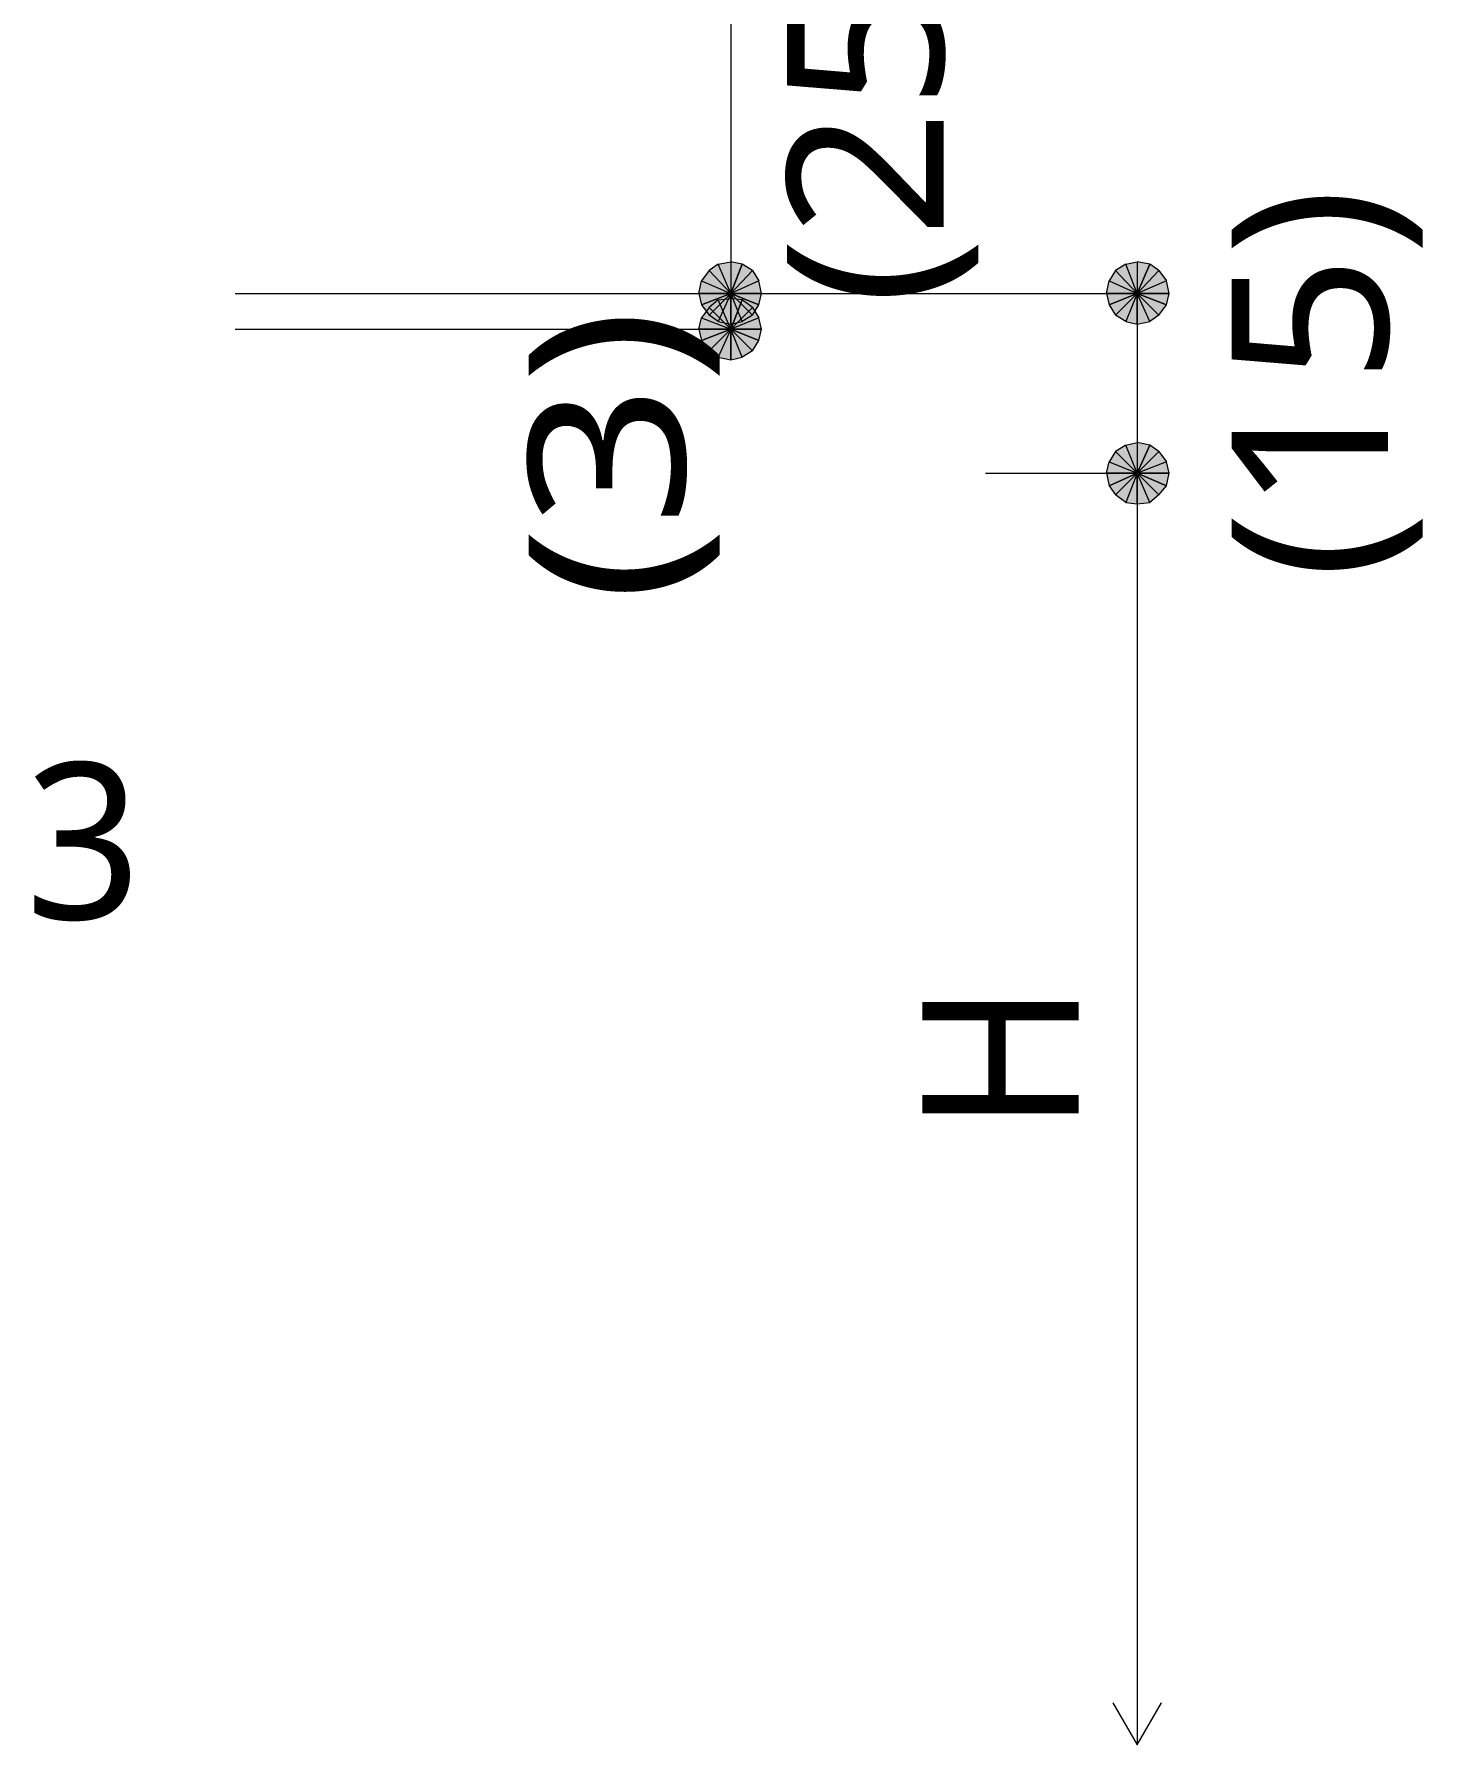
# Model space of a CAD drawing. Header units: millimetres. Extents: x 0 to 420, y 0 to 297.
# Drawn here: x 173.89 to 196.96, y 172.78 to 201.2 of the extents above; entities that cross this region are included whole.
import ezdxf
from ezdxf.enums import TextEntityAlignment as Align

# ---------------------------------------------------------------- set-up
doc = ezdxf.new("R2010")
doc.units = ezdxf.units.MM
doc.styles.add('kst32b', font='NotoSansJP-Variable.ttf')

msp = doc.modelspace()

# ---------------------------------------------------------------- hatches: boundary and pattern name
h = msp.add_hatch(color=7)
h.paths.add_polyline_path([(185.103, 197.273), (184.976, 197.104), (185.462, 196.892), (185.103, 197.273)])
h.paths.add_polyline_path([(184.976, 197.104), (185.462, 196.892), (184.933, 196.892), (184.976, 197.104)])
h.paths.add_polyline_path([(185.462, 196.892), (184.933, 196.892), (184.976, 196.702), (185.462, 196.892)])
h = msp.add_hatch(color=7)
h.paths.add_polyline_path([(185.653, 197.379), (185.462, 197.421), (185.462, 196.892), (185.653, 197.379)])
h.paths.add_polyline_path([(185.462, 197.421), (185.462, 196.892), (185.251, 197.379), (185.462, 197.421)])
h.paths.add_polyline_path([(185.462, 196.892), (185.251, 197.379), (185.103, 197.273), (185.462, 196.892)])
h = msp.add_hatch(color=7)
h.paths.add_polyline_path([(185.97, 196.892), (185.928, 197.104), (185.462, 196.892), (185.97, 196.892)])
h.paths.add_polyline_path([(185.928, 197.104), (185.462, 196.892), (185.822, 197.273), (185.928, 197.104)])
h.paths.add_polyline_path([(185.462, 196.892), (185.822, 197.273), (185.653, 197.379), (185.462, 196.892)])
h = msp.add_hatch(color=7)
h.paths.add_polyline_path([(191.855, 197.273), (191.749, 197.104), (192.214, 196.892), (191.855, 197.273)])
h.paths.add_polyline_path([(191.749, 197.104), (192.214, 196.892), (191.707, 196.892), (191.749, 197.104)])
h.paths.add_polyline_path([(192.214, 196.892), (191.707, 196.892), (191.749, 196.702), (192.214, 196.892)])
h = msp.add_hatch(color=7)
h.paths.add_polyline_path([(192.426, 197.379), (192.214, 197.421), (192.214, 196.892), (192.426, 197.379)])
h.paths.add_polyline_path([(192.214, 197.421), (192.214, 196.892), (192.024, 197.379), (192.214, 197.421)])
h.paths.add_polyline_path([(192.214, 196.892), (192.024, 197.379), (191.855, 197.273), (192.214, 196.892)])
h = msp.add_hatch(color=7)
h.paths.add_polyline_path([(192.744, 196.892), (192.701, 197.104), (192.214, 196.892), (192.744, 196.892)])
h.paths.add_polyline_path([(192.701, 197.104), (192.214, 196.892), (192.574, 197.273), (192.701, 197.104)])
h.paths.add_polyline_path([(192.214, 196.892), (192.574, 197.273), (192.426, 197.379), (192.214, 196.892)])
h = msp.add_hatch(color=7)
h.paths.add_polyline_path([(185.103, 196.659), (184.976, 196.49), (185.462, 196.3), (185.103, 196.659)])
h.paths.add_polyline_path([(184.976, 196.49), (185.462, 196.3), (184.933, 196.3), (184.976, 196.49)])
h.paths.add_polyline_path([(185.462, 196.3), (184.933, 196.3), (184.976, 196.109), (185.462, 196.3)])
h = msp.add_hatch(color=7)
h.paths.add_polyline_path([(184.976, 196.702), (185.103, 196.532), (185.462, 196.892), (184.976, 196.702)])
h.paths.add_polyline_path([(185.103, 196.532), (185.462, 196.892), (185.251, 196.427), (185.103, 196.532)])
h.paths.add_polyline_path([(185.462, 196.892), (185.251, 196.427), (185.462, 196.384), (185.462, 196.892)])
h = msp.add_hatch(color=7)
h.paths.add_polyline_path([(185.653, 196.787), (185.462, 196.808), (185.462, 196.3), (185.653, 196.787)])
h.paths.add_polyline_path([(185.462, 196.808), (185.462, 196.3), (185.251, 196.787), (185.462, 196.808)])
h.paths.add_polyline_path([(185.462, 196.3), (185.251, 196.787), (185.103, 196.659), (185.462, 196.3)])
h = msp.add_hatch(color=7)
h.paths.add_polyline_path([(185.462, 196.384), (185.653, 196.427), (185.462, 196.892), (185.462, 196.384)])
h.paths.add_polyline_path([(185.653, 196.427), (185.462, 196.892), (185.822, 196.532), (185.653, 196.427)])
h.paths.add_polyline_path([(185.462, 196.892), (185.822, 196.532), (185.928, 196.702), (185.462, 196.892)])
for points in [[(185.928, 196.702), (185.97, 196.892), (185.462, 196.892), (185.928, 196.702)], [(192.701, 196.702), (192.744, 196.892), (192.214, 196.892), (192.701, 196.702)], [(185.928, 196.109), (185.97, 196.3), (185.462, 196.3), (185.928, 196.109)], [(192.701, 193.696), (192.744, 193.908), (192.214, 193.908), (192.701, 193.696)]]:
    msp.add_hatch(color=7).paths.add_polyline_path(points)
h = msp.add_hatch(color=7)
h.paths.add_polyline_path([(185.97, 196.3), (185.928, 196.49), (185.462, 196.3), (185.97, 196.3)])
h.paths.add_polyline_path([(185.928, 196.49), (185.462, 196.3), (185.822, 196.659), (185.928, 196.49)])
h.paths.add_polyline_path([(185.462, 196.3), (185.822, 196.659), (185.653, 196.787), (185.462, 196.3)])
h = msp.add_hatch(color=7)
h.paths.add_polyline_path([(191.749, 196.702), (191.855, 196.532), (192.214, 196.892), (191.749, 196.702)])
h.paths.add_polyline_path([(191.855, 196.532), (192.214, 196.892), (192.024, 196.427), (191.855, 196.532)])
h.paths.add_polyline_path([(192.214, 196.892), (192.024, 196.427), (192.214, 196.384), (192.214, 196.892)])
h = msp.add_hatch(color=7)
h.paths.add_polyline_path([(192.214, 196.384), (192.426, 196.427), (192.214, 196.892), (192.214, 196.384)])
h.paths.add_polyline_path([(192.426, 196.427), (192.214, 196.892), (192.574, 196.532), (192.426, 196.427)])
h.paths.add_polyline_path([(192.214, 196.892), (192.574, 196.532), (192.701, 196.702), (192.214, 196.892)])
h = msp.add_hatch(color=7)
h.paths.add_polyline_path([(184.976, 196.109), (185.103, 195.94), (185.462, 196.3), (184.976, 196.109)])
h.paths.add_polyline_path([(185.103, 195.94), (185.462, 196.3), (185.251, 195.834), (185.103, 195.94)])
h.paths.add_polyline_path([(185.462, 196.3), (185.251, 195.834), (185.462, 195.792), (185.462, 196.3)])
h = msp.add_hatch(color=7)
h.paths.add_polyline_path([(185.462, 195.792), (185.653, 195.834), (185.462, 196.3), (185.462, 195.792)])
h.paths.add_polyline_path([(185.653, 195.834), (185.462, 196.3), (185.822, 195.94), (185.653, 195.834)])
h.paths.add_polyline_path([(185.462, 196.3), (185.822, 195.94), (185.928, 196.109), (185.462, 196.3)])
h = msp.add_hatch(color=7)
h.paths.add_polyline_path([(192.426, 194.373), (192.214, 194.416), (192.214, 193.908), (192.426, 194.373)])
h.paths.add_polyline_path([(192.214, 194.416), (192.214, 193.908), (192.024, 194.373), (192.214, 194.416)])
h.paths.add_polyline_path([(192.214, 193.908), (192.024, 194.373), (191.855, 194.268), (192.214, 193.908)])
h = msp.add_hatch(color=7)
h.paths.add_polyline_path([(192.744, 193.908), (192.701, 194.098), (192.214, 193.908), (192.744, 193.908)])
h.paths.add_polyline_path([(192.701, 194.098), (192.214, 193.908), (192.574, 194.268), (192.701, 194.098)])
h.paths.add_polyline_path([(192.214, 193.908), (192.574, 194.268), (192.426, 194.373), (192.214, 193.908)])
h = msp.add_hatch(color=7)
h.paths.add_polyline_path([(191.855, 194.268), (191.749, 194.098), (192.214, 193.908), (191.855, 194.268)])
h.paths.add_polyline_path([(191.749, 194.098), (192.214, 193.908), (191.707, 193.908), (191.749, 194.098)])
h.paths.add_polyline_path([(192.214, 193.908), (191.707, 193.908), (191.749, 193.696), (192.214, 193.908)])
h = msp.add_hatch(color=7)
h.paths.add_polyline_path([(191.749, 193.696), (191.855, 193.548), (192.214, 193.908), (191.749, 193.696)])
h.paths.add_polyline_path([(191.855, 193.548), (192.214, 193.908), (192.024, 193.421), (191.855, 193.548)])
h.paths.add_polyline_path([(192.214, 193.908), (192.024, 193.421), (192.214, 193.4), (192.214, 193.908)])
h = msp.add_hatch(color=7)
h.paths.add_polyline_path([(192.214, 193.4), (192.426, 193.421), (192.214, 193.908), (192.214, 193.4)])
h.paths.add_polyline_path([(192.426, 193.421), (192.214, 193.908), (192.574, 193.548), (192.426, 193.421)])
h.paths.add_polyline_path([(192.214, 193.908), (192.574, 193.548), (192.701, 193.696), (192.214, 193.908)])

# ---------------------------------------------------------------- linework, layer by layer
at = {"lineweight": 13}
for points in [[(185.462, 201.909), (185.462, 196.892), (185.462, 196.3)], [(177.229, 196.892), (192.214, 196.892)], [(192.214, 196.892), (192.214, 193.908)], [(177.229, 196.3), (185.462, 196.3)], [(189.696, 193.908), (192.214, 193.908)], [(192.214, 193.908), (192.214, 172.783)], [(191.812, 173.482), (192.214, 172.783), (192.617, 173.482)]]:
    msp.add_lwpolyline(points, dxfattribs=at)
at = {"lineweight": 0}
for points in [[(185.103, 197.273), (184.976, 197.104), (185.462, 196.892)], [(185.462, 196.892), (185.251, 197.379), (185.103, 197.273)], [(185.462, 197.421), (185.462, 196.892), (185.251, 197.379)], [(185.653, 197.379), (185.462, 197.421), (185.462, 196.892)], [(185.462, 196.892), (185.822, 197.273), (185.653, 197.379)], [(185.928, 197.104), (185.462, 196.892), (185.822, 197.273)], [(191.855, 197.273), (191.749, 197.104), (192.214, 196.892)], [(192.214, 196.892), (192.024, 197.379), (191.855, 197.273)], [(192.214, 197.421), (192.214, 196.892), (192.024, 197.379)], [(192.426, 197.379), (192.214, 197.421), (192.214, 196.892)], [(192.214, 196.892), (192.574, 197.273), (192.426, 197.379)], [(192.701, 197.104), (192.214, 196.892), (192.574, 197.273)], [(184.976, 197.104), (185.462, 196.892), (184.933, 196.892)], [(185.97, 196.892), (185.928, 197.104), (185.462, 196.892)], [(191.749, 197.104), (192.214, 196.892), (191.707, 196.892)], [(192.744, 196.892), (192.701, 197.104), (192.214, 196.892)], [(185.462, 196.892), (184.933, 196.892), (184.976, 196.702)], [(184.976, 196.702), (185.103, 196.532), (185.462, 196.892)], [(185.103, 196.659), (184.976, 196.49), (185.462, 196.3)], [(185.103, 196.532), (185.462, 196.892), (185.251, 196.427)], [(185.462, 196.3), (185.251, 196.787), (185.103, 196.659)], [(185.462, 196.892), (185.251, 196.427), (185.462, 196.384)], [(185.462, 196.808), (185.462, 196.3), (185.251, 196.787)], [(185.462, 196.384), (185.653, 196.427), (185.462, 196.892)], [(185.653, 196.427), (185.462, 196.892), (185.822, 196.532)], [(185.462, 196.892), (185.822, 196.532), (185.928, 196.702)], [(185.928, 196.702), (185.97, 196.892), (185.462, 196.892)], [(185.653, 196.787), (185.462, 196.808), (185.462, 196.3)], [(185.462, 196.3), (185.822, 196.659), (185.653, 196.787)], [(185.928, 196.49), (185.462, 196.3), (185.822, 196.659)], [(192.214, 196.892), (191.707, 196.892), (191.749, 196.702)], [(191.749, 196.702), (191.855, 196.532), (192.214, 196.892)], [(191.855, 196.532), (192.214, 196.892), (192.024, 196.427)], [(192.214, 196.892), (192.024, 196.427), (192.214, 196.384)], [(192.214, 196.384), (192.426, 196.427), (192.214, 196.892)], [(192.426, 196.427), (192.214, 196.892), (192.574, 196.532)], [(192.214, 196.892), (192.574, 196.532), (192.701, 196.702)], [(192.701, 196.702), (192.744, 196.892), (192.214, 196.892)], [(184.976, 196.49), (185.462, 196.3), (184.933, 196.3)], [(185.97, 196.3), (185.928, 196.49), (185.462, 196.3)], [(185.462, 196.3), (184.933, 196.3), (184.976, 196.109)], [(184.976, 196.109), (185.103, 195.94), (185.462, 196.3)], [(185.103, 195.94), (185.462, 196.3), (185.251, 195.834)], [(185.462, 196.3), (185.251, 195.834), (185.462, 195.792)], [(185.462, 195.792), (185.653, 195.834), (185.462, 196.3)], [(185.653, 195.834), (185.462, 196.3), (185.822, 195.94)], [(185.462, 196.3), (185.822, 195.94), (185.928, 196.109)], [(185.928, 196.109), (185.97, 196.3), (185.462, 196.3)], [(192.214, 193.908), (192.024, 194.373), (191.855, 194.268)], [(192.214, 194.416), (192.214, 193.908), (192.024, 194.373)], [(192.426, 194.373), (192.214, 194.416), (192.214, 193.908)], [(192.214, 193.908), (192.574, 194.268), (192.426, 194.373)], [(191.749, 194.098), (192.214, 193.908), (191.707, 193.908)], [(191.855, 194.268), (191.749, 194.098), (192.214, 193.908)], [(192.701, 194.098), (192.214, 193.908), (192.574, 194.268)], [(192.744, 193.908), (192.701, 194.098), (192.214, 193.908)], [(192.214, 193.908), (191.707, 193.908), (191.749, 193.696)], [(191.749, 193.696), (191.855, 193.548), (192.214, 193.908)], [(191.855, 193.548), (192.214, 193.908), (192.024, 193.421)], [(192.214, 193.908), (192.024, 193.421), (192.214, 193.4)], [(192.214, 193.4), (192.426, 193.421), (192.214, 193.908)], [(192.426, 193.421), (192.214, 193.908), (192.574, 193.548)], [(192.214, 193.908), (192.574, 193.548), (192.701, 193.696)], [(192.701, 193.696), (192.744, 193.908), (192.214, 193.908)]]:
    msp.add_lwpolyline(points, close=True, dxfattribs=at)

# ---------------------------------------------------------------- texts
at = {"style": 'kst32b'}
for s, p, p2 in [('(25)', (188.997, 196.702), (188.997, 203.199)), ('(15)', (196.384, 192.151), (196.384, 198.648)), ('(3)', (184.7, 191.77), (184.7, 196.643))]:
    msp.add_text(s, height=2.5989, dxfattribs=at).set_placement(p, p2, align=Align.FIT)
msp.add_text('3', height=2.599, dxfattribs=at).set_placement((173.736, 186.499))
msp.add_text('H', height=2.599, rotation=90, dxfattribs=at).set_placement((191.241, 182.944))

doc.saveas('drawing.dxf')
